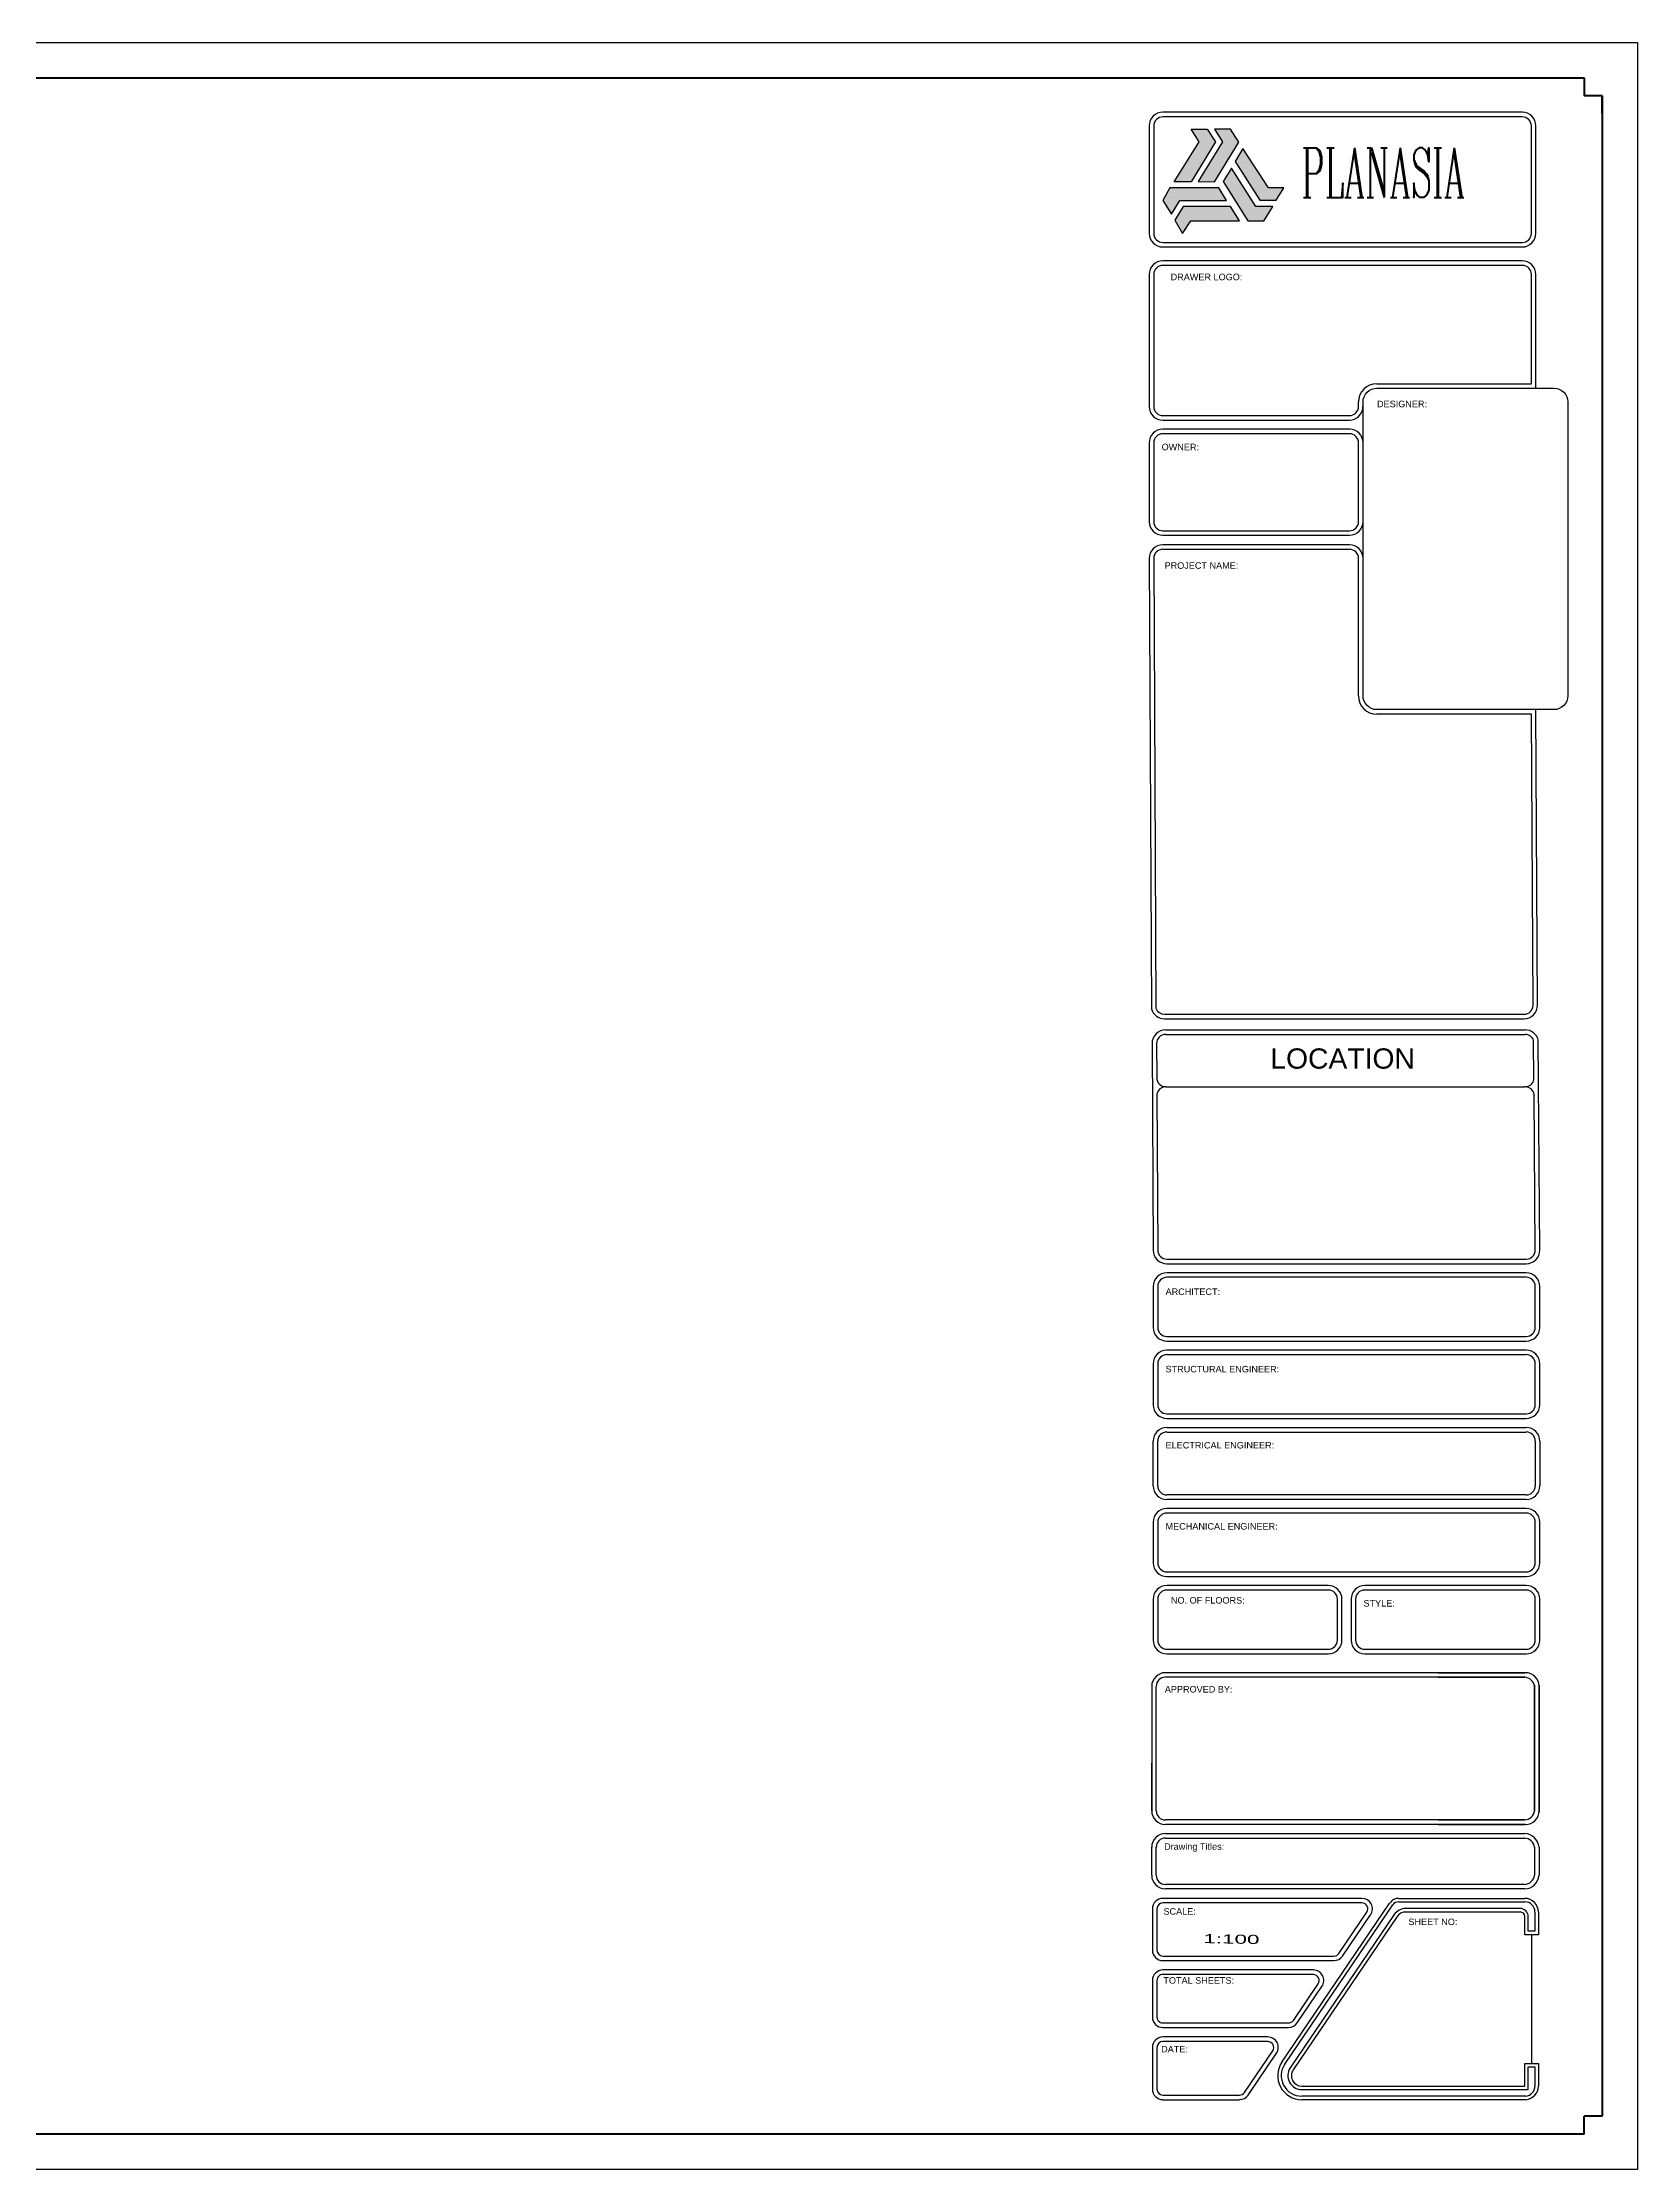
# Model space of a CAD drawing. Header units: millimetres. Extents: x 1638.1 to 1705.6, y 743.1 to 788.1.
# Drawn here: x 1671.82 to 1705.57, y 743.07 to 788.07 of the extents above; entities that cross this region are included whole.
import ezdxf
from ezdxf.enums import TextEntityAlignment as Align

# ---------------------------------------------------------------- set-up
doc = ezdxf.new("R2010")
doc.units = ezdxf.units.MM
doc.styles.add('Annotative', font='arial.ttf')
doc.styles.add('ROMANC', font='romanc', dxfattribs={"height": 1.327722})

# ---------------------------------------------------------------- blocks, each defined once
blk = doc.blocks.new('A$C71984C07')
h = blk.add_hatch(color=1)
h.paths.add_polyline_path([(406, 209), (356, 290), (45, 290), (0, 210), (56, 123), (108, 209)])
h.paths.add_polyline_path([(484, 581), (432, 664), (329, 664), (380, 583), (225, 330), (328, 329)])
h.paths.add_polyline_path([(437, 416), (384, 331), (541, 80), (635, 80), (646, 80), (646, 82), (701, 170), (593, 170)])
h = blk.add_hatch(color=5)
h.paths.add_polyline_path([(130, 170), (77, 84), (126, 0), (178, 80), (489, 80), (431, 170)])
h.paths.add_polyline_path([(617, 211), (722, 211), (771, 289), (674, 289), (510, 541), (460, 458)])
h.paths.add_polyline_path([(72, 329), (180, 329), (335, 584), (282, 664), (181, 664), (231, 584)])
h = blk.add_hatch(color=172)
h.paths.add_polyline_path([(489, 80), (431, 170), (130, 170), (77, 84), (126, 0), (178, 80)])
h.paths.add_polyline_path([(617, 211), (722, 211), (771, 289), (674, 289), (510, 541), (460, 458)])
h.paths.add_polyline_path([(72, 329), (180, 329), (335, 584), (282, 664), (181, 664), (231, 584)])
h = blk.add_hatch(color=174)
h.paths.add_polyline_path([(130, 170), (77, 84), (126, 0), (178, 80), (489, 80), (431, 170)])
h.paths.add_polyline_path([(617, 211), (722, 211), (771, 289), (674, 289), (510, 541), (460, 458)])
h.paths.add_polyline_path([(72, 329), (180, 329), (335, 584), (282, 664), (181, 664), (231, 584)])
for points in [[(181, 664), (282, 664), (335, 584), (180, 329), (72, 329), (231, 584), (181, 664)], [(225, 330), (328, 329), (484, 581), (432, 664), (329, 664), (380, 583), (225, 330)], [(646, 82), (701, 170), (593, 170), (437, 416), (384, 331), (541, 80), (635, 80), (646, 80), (646, 82)], [(617, 211), (722, 211), (771, 289), (674, 289), (510, 541), (460, 458), (617, 211)], [(56, 123), (108, 209), (406, 209), (356, 290), (45, 290), (0, 210), (56, 123)], [(126, 0), (178, 80), (489, 80), (431, 170), (130, 170), (77, 84), (126, 0)]]:
    blk.add_lwpolyline(points)

msp = doc.modelspace()

# ---------------------------------------------------------------- linework, layer by layer
for p, q in [((1638.075, 788.071), (1705.575, 788.071)), ((1705.575, 788.071), (1705.575, 743.071)), ((1704.825, 786.946), (1704.825, 786.571)), ((1695.244, 786.307), (1695.244, 784.034)), ((1703.137, 786.595), (1695.532, 786.595)), ((1703.425, 784.034), (1703.425, 786.307)), ((1695.532, 783.745), (1703.137, 783.745)), ((1703.137, 783.452), (1695.532, 783.452)), ((1695.244, 783.163), (1695.244, 780.371)), ((1695.34, 783.163), (1695.34, 780.371)), ((1703.137, 783.355), (1695.532, 783.355)), ((1703.329, 780.853), (1703.329, 783.163)), ((1703.425, 780.756), (1703.425, 783.163)), ((1699.672, 780.371), (1699.672, 780.468)), ((1695.532, 780.179), (1699.479, 780.179)), ((1695.532, 780.083), (1699.478, 780.083)), ((1699.493, 779.89), (1695.532, 779.89)), ((1695.244, 779.601), (1695.244, 777.935)), ((1695.34, 779.601), (1695.34, 777.935)), ((1699.479, 779.794), (1695.532, 779.794)), ((1695.532, 777.742), (1699.479, 777.742)), ((1695.532, 777.646), (1699.479, 777.646)), ((1695.244, 777.156), (1695.29, 767.626)), ((1695.34, 777.156), (1695.386, 767.641)), ((1699.479, 777.445), (1695.532, 777.445)), ((1699.479, 777.348), (1695.532, 777.348)), ((1699.671, 774.246), (1699.672, 777.156)), ((1703.329, 773.861), (1700.056, 773.861)), ((1703.365, 767.704), (1703.329, 773.861)), ((1703.461, 767.704), (1703.425, 773.957)), ((1695.568, 767.512), (1703.172, 767.512)), ((1695.568, 767.416), (1703.172, 767.416)), ((1695.302, 766.893), (1695.327, 762.523)), ((1695.398, 766.893), (1695.402, 766.164)), ((1695.591, 767.182), (1703.195, 767.182)), ((1695.591, 767.085), (1703.195, 767.085)), ((1703.384, 766.129), (1703.377, 766.954)), ((1703.509, 762.523), (1703.474, 766.967)), ((1695.595, 765.978), (1703.196, 765.978)), ((1695.404, 765.814), (1695.423, 762.522)), ((1703.412, 762.523), (1703.386, 765.814)), ((1695.616, 762.331), (1703.22, 762.331)), ((1695.616, 762.235), (1703.22, 762.235)), ((1703.22, 762.042), (1695.616, 762.042)), ((1703.22, 761.946), (1695.616, 761.946)), ((1695.327, 761.753), (1695.327, 760.887)), ((1695.423, 761.753), (1695.423, 760.887)), ((1703.412, 760.887), (1703.412, 761.753)), ((1703.509, 760.887), (1703.509, 761.753)), ((1695.616, 760.695), (1703.22, 760.695)), ((1695.616, 760.598), (1703.22, 760.598)), ((1695.327, 760.117), (1695.327, 759.251)), ((1695.423, 760.117), (1695.423, 759.251)), ((1703.22, 760.406), (1695.616, 760.406)), ((1703.22, 760.309), (1695.616, 760.309)), ((1703.412, 759.251), (1703.412, 760.117)), ((1703.509, 759.251), (1703.509, 760.117)), ((1695.616, 759.058), (1703.22, 759.058)), ((1695.616, 758.962), (1703.22, 758.962)), ((1695.616, 758.769), (1703.22, 758.769)), ((1695.327, 757.535), (1695.327, 758.481)), ((1695.423, 757.535), (1695.423, 758.481)), ((1695.616, 758.673), (1703.22, 758.673)), ((1703.412, 758.481), (1703.412, 757.535)), ((1703.509, 758.481), (1703.509, 757.535)), ((1703.22, 757.342), (1695.616, 757.342)), ((1703.22, 757.246), (1695.616, 757.246)), ((1703.22, 757.053), (1695.616, 757.053)), ((1703.22, 756.957), (1695.616, 756.957)), ((1695.327, 756.765), (1695.327, 755.907)), ((1695.423, 756.765), (1695.423, 755.907)), ((1703.412, 755.907), (1703.412, 756.765)), ((1703.509, 755.907), (1703.509, 756.765)), ((1695.616, 755.715), (1703.22, 755.715)), ((1695.616, 755.618), (1703.22, 755.618)), ((1695.327, 755.137), (1695.327, 754.271)), ((1695.423, 755.137), (1695.423, 754.271)), ((1699.033, 755.426), (1695.616, 755.426)), ((1699.033, 755.33), (1695.616, 755.33)), ((1699.225, 754.271), (1699.225, 755.137)), ((1699.321, 754.271), (1699.321, 755.137)), ((1699.514, 755.137), (1699.514, 754.271)), ((1699.61, 755.137), (1699.61, 754.271)), ((1703.22, 755.426), (1699.803, 755.426)), ((1703.22, 755.33), (1699.803, 755.33)), ((1703.412, 754.271), (1703.412, 755.137)), ((1703.509, 754.271), (1703.509, 755.137)), ((1695.616, 754.078), (1699.033, 754.078)), ((1695.616, 753.982), (1699.033, 753.982)), ((1699.803, 754.078), (1703.22, 754.078)), ((1699.803, 753.982), (1703.22, 753.982)), ((1703.204, 753.58), (1695.584, 753.58)), ((1703.189, 753.484), (1695.584, 753.484)), ((1701.355, 753.58), (1703.189, 753.58)), ((1701.355, 753.484), (1703.189, 753.484)), ((1703.397, 753.317), (1703.397, 750.659)), ((1703.493, 753.317), (1703.493, 750.633)), ((1703.493, 750.633), (1703.493, 753.317)), ((1695.296, 753.292), (1695.296, 750.659)), ((1695.392, 750.659), (1695.392, 753.292)), ((1703.397, 750.633), (1703.397, 753.292)), ((1695.296, 750.659), (1695.296, 751.665)), ((1703.189, 750.466), (1695.584, 750.466)), ((1703.204, 750.37), (1695.584, 750.37)), ((1695.584, 750.178), (1703.189, 750.178)), ((1701.355, 750.466), (1703.189, 750.466)), ((1701.355, 750.37), (1703.189, 750.37)), ((1695.296, 749.295), (1695.296, 749.889)), ((1695.392, 749.295), (1695.392, 749.889)), ((1695.584, 750.081), (1703.189, 750.081)), ((1703.397, 749.889), (1703.397, 749.295)), ((1703.493, 749.889), (1703.493, 749.295)), ((1699.745, 748.807), (1695.532, 748.807)), ((1703.189, 749.102), (1695.584, 749.102)), ((1703.189, 749.006), (1695.584, 749.006)), ((1700.521, 748.807), (1703.189, 748.807)), ((1695.311, 748.586), (1695.311, 747.711)), ((1695.407, 748.586), (1695.407, 747.711)), ((1699.745, 748.711), (1695.532, 748.711)), ((1698.051, 745.342), (1700.338, 748.71)), ((1698.112, 745.301), (1700.399, 748.669)), ((1700.428, 748.463), (1698.228, 745.222)), ((1700.489, 748.421), (1698.289, 745.181)), ((1699.255, 747.641), (1699.849, 748.515)), ((1699.334, 747.587), (1699.928, 748.461)), ((1700.521, 748.733), (1703.189, 748.733)), ((1703.092, 748.592), (1700.672, 748.592)), ((1703.092, 748.518), (1700.672, 748.518)), ((1703.189, 748.037), (1703.189, 748.422)), ((1703.262, 748.111), (1703.262, 748.422)), ((1703.404, 748.518), (1703.404, 748.111)), ((1703.477, 748.518), (1703.477, 748.037)), ((1703.477, 748.037), (1703.189, 748.037)), ((1703.404, 748.111), (1703.262, 748.111)), ((1703.333, 748.037), (1703.333, 745.316)), ((1695.532, 747.586), (1699.151, 747.586)), ((1695.532, 747.49), (1699.151, 747.49)), ((1695.311, 745.653), (1695.311, 744.769)), ((1695.407, 745.653), (1695.407, 744.769)), ((1697.754, 745.875), (1695.532, 745.875)), ((1697.754, 745.779), (1695.532, 745.779)), ((1697.257, 744.698), (1697.858, 745.583)), ((1697.336, 744.644), (1697.937, 745.529)), ((1703.189, 744.835), (1703.189, 745.316)), ((1703.189, 745.316), (1703.477, 745.316)), ((1703.262, 744.761), (1703.262, 745.242)), ((1703.262, 745.242), (1703.404, 745.242)), ((1703.404, 745.242), (1703.404, 744.835)), ((1703.477, 745.316), (1703.477, 744.835)), ((1698.472, 744.835), (1703.189, 744.835)), ((1698.472, 744.761), (1703.262, 744.761)), ((1695.532, 744.643), (1697.153, 744.643)), ((1695.532, 744.547), (1697.153, 744.547)), ((1703.21, 744.621), (1698.472, 744.621)), ((1703.213, 744.547), (1698.472, 744.547)), ((1704.825, 744.196), (1704.825, 744.571)), ((1705.575, 743.071), (1638.075, 743.071))]:
    msp.add_line(p, q)
at = {"lineweight": 50}
for p, q in [((1639.2, 787.321), (1704.45, 787.321)), ((1704.45, 787.321), (1704.45, 786.946)), ((1704.825, 786.946), (1704.45, 786.946)), ((1704.825, 786.946), (1704.825, 744.571)), ((1704.825, 786.571), (1704.825, 786.946)), ((1704.825, 744.571), (1704.825, 744.196)), ((1704.825, 744.196), (1704.45, 744.196)), ((1704.45, 743.821), (1704.45, 744.196))]:
    msp.add_line(p, q, dxfattribs=at)
at = {"lineweight": 40}
for p, q in [((1704.45, 787.321), (1704.45, 786.946)), ((1704.825, 786.946), (1704.45, 786.946)), ((1704.45, 743.821), (1704.45, 744.196)), ((1704.825, 744.196), (1704.45, 744.196)), ((1704.45, 743.821), (1639.2, 743.821))]:
    msp.add_line(p, q, dxfattribs=at)
for points in [[(1695.34, 784.034, 0.414214), (1695.532, 783.842), (1703.137, 783.842, 0.414214), (1703.329, 784.034), (1703.329, 786.307, 0.414214), (1703.137, 786.499), (1695.532, 786.499, 0.414214), (1695.34, 786.307)], [(1699.768, 774.246), (1699.768, 780.468, -0.414214), (1700.056, 780.756), (1703.81, 780.756, -0.414214), (1704.099, 780.468), (1704.099, 774.246, -0.414214), (1703.81, 773.957), (1700.056, 773.957, -0.414214)], [(1698.19, 746.074, 0.248515), (1698.373, 746.171), (1698.899, 746.945, 0.601903), (1698.716, 747.291), (1695.532, 747.291, 0.414214), (1695.311, 747.07), (1695.311, 746.295, 0.414214), (1695.532, 746.074)], [(1698.19, 746.17, 0.248515), (1698.293, 746.225), (1698.819, 746.999, 0.601903), (1698.716, 747.195), (1695.532, 747.195, 0.414214), (1695.407, 747.07), (1695.407, 746.295, 0.414214), (1695.532, 746.17)]]:
    msp.add_lwpolyline(points, format="xyb", close=True)
for points in [[(1700.056, 780.853), (1703.329, 780.853)], [(1699.671, 780.468), (1699.671, 780.468)], [(1699.671, 777.935), (1699.671, 779.601)], [(1699.768, 779.548), (1699.769, 779.548), (1699.768, 779.545)]]:
    msp.add_lwpolyline(points)
for centre, radius, start, end in [((1695.532, 786.307), 0.289, 90, 180), ((1703.137, 786.307), 0.289, 0, 90), ((1695.532, 784.034), 0.289, 180, 270), ((1703.137, 784.034), 0.289, 270, 360), ((1695.532, 783.163), 0.289, 90, 180), ((1703.137, 783.163), 0.289, 0, 90), ((1695.532, 783.163), 0.193, 90, 180), ((1703.137, 783.163), 0.193, 360, 90), ((1700.056, 780.468), 0.385, 90, 180), ((1695.532, 780.371), 0.289, 180, 270), ((1695.532, 780.371), 0.193, 180, 270), ((1699.477, 780.371), 0.289, 270, 0), ((1699.479, 780.371), 0.193, 270, 0), ((1695.532, 779.601), 0.289, 90, 180), ((1699.479, 779.601), 0.289, 0, 90), ((1695.532, 779.601), 0.193, 90, 180), ((1699.479, 779.601), 0.193, 0, 90), ((1695.532, 777.935), 0.289, 180, 270), ((1695.532, 777.935), 0.193, 180, 270), ((1699.479, 777.935), 0.193, 270, 0), ((1699.479, 777.935), 0.289, 270, 0), ((1695.532, 777.156), 0.289, 90, 180), ((1695.532, 777.156), 0.193, 90, 180), ((1699.479, 777.156), 0.289, 0, 90), ((1699.479, 777.156), 0.193, 0, 90), ((1700.056, 774.246), 0.385, 180, 270), ((1703.172, 767.704), 0.193, 270, 0), ((1703.172, 767.704), 0.289, 270, 0), ((1695.568, 767.704), 0.289, 195.7265, 270), ((1695.568, 767.704), 0.193, 199.2137, 270), ((1695.591, 766.893), 0.289, 90, 180), ((1695.591, 766.893), 0.193, 90, 180), ((1703.195, 766.893), 0.289, 14.89, 90), ((1703.195, 766.893), 0.193, 18.5119, 90), ((1695.595, 766.17), 0.193, 180, 270), ((1695.595, 765.785), 0.193, 90, 171.5532), ((1703.196, 766.17), 0.193, 270, 347.516), ((1703.196, 765.785), 0.193, 8.4468, 90), ((1695.616, 762.523), 0.289, 180, 270), ((1695.616, 762.523), 0.193, 180, 270), ((1703.22, 762.523), 0.193, 270, 0), ((1703.22, 762.523), 0.289, 270, 0), ((1695.616, 761.753), 0.289, 90, 180), ((1695.616, 761.753), 0.193, 90, 180), ((1703.22, 761.753), 0.289, 360, 90), ((1703.22, 761.753), 0.193, 360, 90), ((1695.616, 760.887), 0.289, 180, 270), ((1695.616, 760.887), 0.193, 180, 270), ((1703.22, 760.887), 0.193, 270, 0), ((1703.22, 760.887), 0.289, 270, 0), ((1695.616, 760.117), 0.289, 90, 180), ((1695.616, 760.117), 0.193, 90, 180), ((1703.22, 760.117), 0.289, 0, 90), ((1703.22, 760.117), 0.193, 360, 90), ((1695.616, 759.251), 0.289, 180, 270), ((1695.616, 759.251), 0.193, 180, 270), ((1703.22, 759.251), 0.289, 270, 0), ((1703.22, 759.251), 0.193, 270, 360), ((1695.616, 758.481), 0.289, 90, 180), ((1703.22, 758.481), 0.289, 0, 90), ((1695.616, 758.481), 0.193, 90, 180), ((1703.22, 758.481), 0.193, 360, 90), ((1695.616, 757.535), 0.289, 180, 270), ((1695.616, 757.535), 0.193, 180, 270), ((1703.22, 757.535), 0.289, 270, 360), ((1703.22, 757.535), 0.193, 270, 0), ((1695.616, 756.765), 0.289, 90, 180), ((1695.616, 756.765), 0.193, 90, 180), ((1703.22, 756.765), 0.289, 360, 90), ((1703.22, 756.765), 0.193, 360, 90), ((1695.616, 755.907), 0.289, 180, 270), ((1695.616, 755.907), 0.193, 180, 270), ((1703.22, 755.907), 0.289, 270, 0), ((1703.22, 755.907), 0.193, 270, 0), ((1695.616, 755.137), 0.289, 90, 180), ((1695.616, 755.137), 0.193, 90, 180), ((1699.033, 755.137), 0.289, 360, 90), ((1699.033, 755.137), 0.193, 360, 90), ((1699.803, 755.137), 0.289, 90, 180), ((1699.803, 755.137), 0.193, 90, 180), ((1703.22, 755.137), 0.289, 360, 90), ((1703.22, 755.137), 0.193, 360, 90), ((1695.616, 754.271), 0.289, 180, 270), ((1695.616, 754.271), 0.193, 180, 270), ((1699.033, 754.271), 0.289, 270, 0), ((1699.033, 754.271), 0.193, 270, 0), ((1699.803, 754.271), 0.289, 180, 270), ((1699.803, 754.271), 0.193, 180, 270), ((1703.22, 754.271), 0.289, 270, 0), ((1703.22, 754.271), 0.193, 270, 0), ((1695.584, 753.292), 0.289, 90, 180), ((1695.584, 753.292), 0.193, 90, 180), ((1703.176, 753.262), 0.222, 7.6046, 86.8577), ((1703.204, 753.292), 0.289, 0, 90), ((1695.584, 750.659), 0.289, 180, 270), ((1695.584, 750.659), 0.193, 180, 270), ((1703.176, 750.688), 0.222, 273.1423, 352.3954), ((1703.204, 750.659), 0.289, 270, 360), ((1695.584, 749.889), 0.289, 90, 180), ((1703.177, 749.86), 0.317, 5.1427, 87.8722), ((1695.584, 749.889), 0.193, 90, 180), ((1703.176, 749.859), 0.222, 7.6046, 86.8577), ((1695.584, 749.295), 0.289, 180, 270), ((1695.584, 749.295), 0.193, 180, 270), ((1703.177, 749.323), 0.317, 272.1278, 354.8573), ((1703.176, 749.324), 0.222, 273.1423, 352.3954), ((1695.532, 748.586), 0.221, 90, 180), ((1699.745, 748.586), 0.221, 325.8246, 90), ((1700.521, 748.586), 0.221, 90, 145.8246), ((1703.189, 748.518), 0.289, 0, 90), ((1695.532, 748.586), 0.125, 90, 180), ((1699.745, 748.586), 0.125, 325.8246, 90), ((1700.521, 748.586), 0.148, 90, 145.8246), ((1700.672, 748.297), 0.295, 90, 145.8246), ((1700.672, 748.297), 0.221, 90, 145.8246), ((1703.092, 748.422), 0.17, 0, 90), ((1703.092, 748.422), 0.0963, 0, 90), ((1703.189, 748.518), 0.215, 0, 90), ((1695.532, 747.711), 0.221, 180, 270), ((1695.532, 747.711), 0.125, 180, 270), ((1699.151, 747.711), 0.125, 270, 325.8246), ((1699.151, 747.711), 0.221, 270, 325.8246), ((1695.532, 745.653), 0.221, 90, 180), ((1695.532, 745.653), 0.125, 90, 180), ((1697.754, 745.653), 0.221, 325.8246, 90), ((1697.754, 745.653), 0.125, 325.8246, 90), ((1698.472, 745.056), 0.509, 145.8246, 270), ((1698.472, 745.056), 0.435, 145.8246, 270), ((1698.472, 745.056), 0.295, 145.8246, 270), ((1695.532, 744.769), 0.221, 180, 270), ((1695.532, 744.769), 0.125, 180, 270), ((1698.472, 745.056), 0.221, 145.8246, 270), ((1703.189, 744.835), 0.215, 275.7001, 0), ((1703.189, 744.835), 0.289, 274.9179, 0), ((1697.153, 744.769), 0.125, 270, 325.8246), ((1697.153, 744.769), 0.221, 270, 325.8246)]:
    msp.add_arc(centre, radius, start, end)

# ---------------------------------------------------------------- block references
at = {"xscale": 0.003319639513790662, "yscale": 0.003319639513790662, "zscale": 0.003319639513790662}
msp.add_blockref('A$C71984C07', (1695.532, 784.034), dxfattribs=at)

# ---------------------------------------------------------------- texts
at = {"style": 'ROMANC', "width": 0.5}
msp.add_text('PLANASIA', height=1.0491, dxfattribs=at).set_placement((1698.46, 784.795))
at = {"style": 'Annotative'}
for s, height, p in [('DRAWER LOGO:', 0.13767, (1695.696, 783.042)), ('DESIGNER:', 0.1377, (1700.063, 780.355)), ('OWNER:', 0.1377, (1695.506, 779.445)), ('PROJECT NAME:', 0.13767, (1695.568, 776.937)), ('LOCATION', 0.4283, (1697.806, 766.361)), ('ARCHITECT:', 0.1377, (1695.589, 761.573)), ('STRUCTURAL ENGINEER:', 0.13767, (1695.589, 759.935)), ('ELECTRICAL ENGINEER:', 0.13767, (1695.589, 758.325)), ('MECHANICAL ENGINEER:', 0.13767, (1695.589, 756.609)), ('NO. OF FLOORS:', 0.13767, (1695.703, 755.044)), ('STYLE:', 0.1377, (1699.776, 754.981)), ('APPROVED BY:', 0.13767, (1695.573, 753.161)), ('Drawing Titles:', 0.13767, (1695.558, 749.834)), ('SCALE:', 0.1377, (1695.545, 748.462)), ('SHEET NO:', 0.1377, (1700.728, 748.241)), ('TOTAL SHEETS:', 0.13767, (1695.542, 747.002)), ('DATE:', 0.1377, (1695.495, 745.547))]:
    msp.add_text(s, height=height, dxfattribs=at).set_placement(p)
at = {"style": 'Annotative', "width": 1.764381}
msp.add_text('1:100', height=0.1925, rotation=358.9595, dxfattribs=at).set_placement((1696.386, 747.861), (1697.574, 747.839), align=Align.FIT)

doc.saveas('drawing.dxf')
